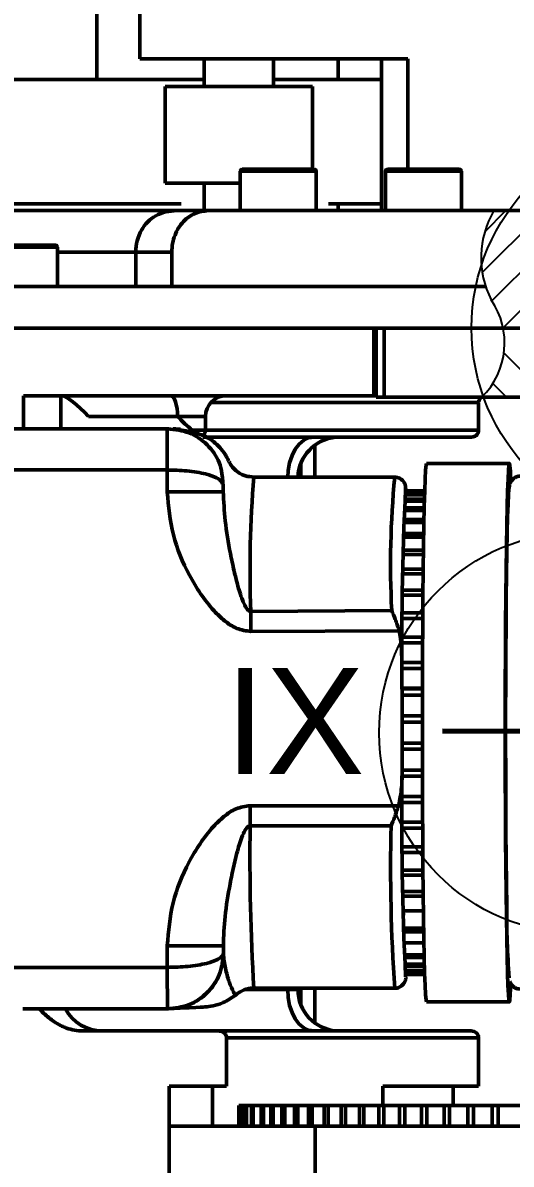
# Model space of a CAD drawing. Header units: millimetres. Extents: x -253 to 12701, y 1223 to 2077.
# Drawn here: x -42.7 to -8.2, y 1532 to 1612.8 of the extents above; entities that cross this region are included whole.
import ezdxf

# ---------------------------------------------------------------- set-up
doc = ezdxf.new("R2010")
doc.units = ezdxf.units.MM
doc.linetypes.add('ACAD_ISO02W100', pattern=[15, 12, -3])
doc.linetypes.add('CENTER', pattern=[50.8, 31.75, -6.35, 6.35, -6.35])
for name, color, linetype, lineweight in [('0.7mm', 7, 'Continuous', 70), ('NET DAM', 7, 'Continuous', 50), ('Net Duc', 7, 'ACAD_ISO02W100', 70), ('NET MANH', 10, 'Continuous', 25)]:
    doc.layers.add(name, color=color, linetype=linetype, lineweight=lineweight)
doc.styles.get("Standard").update_dxf_attribs({"font": 'arial.ttf'})

msp = doc.modelspace()

# ---------------------------------------------------------------- hatches: boundary and pattern name
at = {"layer": 'NET MANH', "transparency": 33554687}
h = msp.add_hatch(dxfattribs=at)
h.set_pattern_fill('ANSI31', color=256, scale=0.6)
h.set_pattern_definition([(45, (-3778.582, -416.7097), (-1.3470384, 1.3470384), [])])
h.paths.add_polyline_path([(-4.262, 1599.506), (-8.326, 1599.506, 0.075543), (-10.261, 1595.625, 0.098068), (-9.56, 1593.186, -0.101333), (-8.722, 1591.195), (-5.933, 1591.195), (-5.933, 1591.199), (-4.262, 1591.199)])
h.paths.add_polyline_path([(17.215, 1595.625, 0.075543), (15.28, 1599.506), (11.063, 1599.506), (11.063, 1591.195), (12.718, 1591.195), (15.676, 1591.195, -0.101333), (16.514, 1593.186, 0.098068)])
h.paths.add_polyline_path([(-8.326, 1599.506), (-9.371, 1599.506, 0.156101), (-10.261, 1595.625, -0.075543)])
h = msp.add_hatch(dxfattribs=at)
h.set_pattern_fill('ANSI31', color=256, scale=0.66, angle=90)
h.set_pattern_definition([(135, (-4147.632, -672.724), (-1.4817423, -1.4817423), [])])
h.paths.add_polyline_path([(15.676, 1591.195), (12.718, 1591.195), (12.718, 1586.306), (17.179, 1586.306, -0.252653)])
h.paths.add_polyline_path([(-5.933, 1591.195), (-8.722, 1591.195, -0.252653), (-10.225, 1586.306), (-5.933, 1586.306)])

# ---------------------------------------------------------------- linework, layer by layer
at = {"layer": 'NET DAM', "color": 8}
for p, q in [((-37.474, 1620.039), (-37.474, 1608.795)), ((-25.586, 1602.293), (-27.332, 1602.293)), ((-21.954, 1602.293), (-25.586, 1602.293)), ((-15.305, 1602.293), (-17.051, 1602.293)), ((-11.673, 1602.293), (-15.305, 1602.293)), ((-40.269, 1596.915), (-43.901, 1596.915)), ((-42.671, 1586.404), (-42.671, 1584.061)), ((-10.455, 1585.915), (-29.412, 1585.915)), ((-31.766, 1584.937), (-29.785, 1584.937)), ((-30.719, 1583.959), (-29.785, 1583.959)), ((-29.785, 1583.959), (-10.455, 1583.959)), ((-22.053, 1580.635), (-22.053, 1582.9)), ((-26.37, 1580.634), (-26.368, 1580.635)), ((-8.211, 1581.037), (-8.215, 1580.246)), ((-15.623, 1579.843), (-15.604, 1579.84)), ((-27.004, 1544.359), (-23.973, 1544.359)), ((-23.973, 1544.457), (-23.973, 1544.359)), ((-23.973, 1544.359), (-23.247, 1544.359)), ((-22.053, 1541.997), (-22.053, 1544.457)), ((-8.214, 1544.003), (-8.216, 1544.906)), ((-10.455, 1540.937), (-28.293, 1540.937))]:
    msp.add_line(p, q, dxfattribs=at)
at = {"layer": 'NET DAM', "color": 7}
for p, q in [((-34.436, 1620.039), (-34.436, 1610.262)), ((-34.436, 1610.262), (-15.477, 1610.262)), ((-29.875, 1610.262), (-29.875, 1608.306)), ((-24.986, 1608.306), (-24.986, 1610.262)), ((-20.398, 1610.262), (-20.398, 1608.795)), ((-17.323, 1599.506), (-17.323, 1610.262)), ((-15.477, 1610.262), (-15.477, 1602.439)), ((-64.728, 1608.795), (-31.509, 1608.795)), ((-32.648, 1608.306), (-22.213, 1608.306)), ((-31.509, 1608.795), (-29.875, 1608.795)), ((-24.986, 1608.795), (-17.323, 1608.795)), ((-22.213, 1602.439), (-22.213, 1608.306)), ((-27.186, 1602.439), (-25.534, 1602.439)), ((-25.534, 1602.439), (-22.101, 1602.439)), ((-16.904, 1602.439), (-15.253, 1602.439)), ((-15.253, 1602.439), (-11.82, 1602.439)), ((-27.332, 1602.293), (-27.332, 1599.506)), ((-21.954, 1599.506), (-21.954, 1602.293)), ((-17.051, 1602.293), (-17.051, 1599.506)), ((-11.673, 1599.506), (-11.673, 1602.293)), ((-64.728, 1599.995), (-31.509, 1599.995)), ((-21.075, 1599.995), (-17.323, 1599.995)), ((-20.398, 1599.995), (-20.398, 1599.506)), ((-29.6, 1599.506), (-31.852, 1599.506)), ((9.99, 1599.506), (-29.6, 1599.506)), ((-43.849, 1597.062), (-40.416, 1597.062)), ((-40.269, 1594.128), (-40.269, 1596.915)), ((-34.719, 1596.573), (-32.175, 1596.573)), ((-34.719, 1594.128), (-34.719, 1596.573)), ((-32.175, 1594.128), (-32.175, 1596.573)), ((-9.955, 1594.128), (-76.947, 1594.128)), ((-32.175, 1594.128), (-9.955, 1594.128)), ((-17.138, 1591.195), (-115.096, 1591.195)), ((-17.875, 1591.195), (-17.875, 1586.404)), ((-17.715, 1591.195), (-17.715, 1586.306)), ((-17.138, 1591.195), (-17.138, 1586.306)), ((-17.875, 1586.404), (-42.671, 1586.404)), ((-40.03, 1584.061), (-40.03, 1586.404)), ((-17.715, 1586.404), (-17.875, 1586.404)), ((-17.138, 1586.306), (-17.715, 1586.306)), ((-10.455, 1583.959), (-10.455, 1585.915)), ((-40.039, 1584.922), (-40.016, 1584.922)), ((-38.061, 1584.937), (-37.701, 1584.937)), ((-38.061, 1584.922), (-38.061, 1584.937)), ((-31.766, 1584.937), (-37.701, 1584.937)), ((-29.785, 1583.959), (-29.785, 1584.937)), ((-42.716, 1584.061), (-74.002, 1584.061)), ((-42.716, 1584.061), (-32.451, 1584.061)), ((-42.38, 1584.055), (-37.492, 1584.055)), ((-32.381, 1584.06), (-32.451, 1584.061)), ((-32.017, 1584.053), (-32.088, 1584.054)), ((-10.993, 1583.47), (-29.966, 1583.47)), ((-23.031, 1581.644), (-23.031, 1580.635)), ((-8.282, 1581.607), (-14.148, 1581.607)), ((-32.563, 1581.149), (-129.025, 1581.166)), ((-32.497, 1579.588), (-32.505, 1581.126)), ((-16.396, 1580.635), (-26.368, 1580.635)), ((-8.211, 1581.037), (-8.167, 1580.331)), ((-15.659, 1579.069), (-14.293, 1579.069)), ((-15.644, 1579.397), (-14.284, 1579.397)), ((-15.641, 1579.471), (-14.282, 1579.471)), ((-15.632, 1579.636), (-15.633, 1579.602)), ((-15.633, 1579.602), (-14.278, 1579.602)), ((-15.625, 1579.661), (-14.276, 1579.661)), ((-15.694, 1578.288), (-14.312, 1578.288)), ((-15.687, 1578.458), (-14.308, 1578.458)), ((-15.665, 1578.946), (-14.296, 1578.946)), ((-15.729, 1577.433), (-14.33, 1577.433)), ((-15.72, 1577.648), (-14.325, 1577.648)), ((-15.758, 1576.647), (-14.344, 1576.647)), ((-15.768, 1576.39), (-14.348, 1576.39)), ((-15.791, 1575.173), (-14.366, 1575.173)), ((-15.786, 1575.47), (-14.362, 1575.47)), ((-15.812, 1573.798), (-14.383, 1573.798)), ((-15.807, 1574.129), (-14.379, 1574.129)), ((-15.826, 1572.643), (-14.395, 1572.643)), ((-15.83, 1572.281), (-14.398, 1572.281)), ((-26.582, 1571.137), (-16.61, 1571.19)), ((-26.582, 1571.137), (-26.578, 1569.709)), ((-15.842, 1571.03), (-14.408, 1571.03)), ((-15.845, 1570.641), (-14.411, 1570.641)), ((-26.578, 1569.709), (-16.07, 1569.766)), ((-15.855, 1569.311), (-14.42, 1569.311)), ((-15.857, 1568.9), (-14.422, 1568.9)), ((-15.867, 1567.079), (-14.431, 1567.079)), ((-15.865, 1567.506), (-14.429, 1567.506)), ((-15.88, 1565.42), (-15.876, 1565.145)), ((-15.872, 1565.639), (-14.435, 1565.639)), ((-15.87, 1565.722), (-15.871, 1565.702)), ((-15.871, 1565.702), (-14.435, 1565.702)), ((-15.876, 1565.145), (-15.876, 1563.369)), ((-15.873, 1565.201), (-14.436, 1565.201)), ((-15.874, 1563.829), (-15.875, 1563.8)), ((-15.875, 1563.8), (-15.875, 1563.733)), ((-15.875, 1563.733), (-14.438, 1563.733)), ((-15.876, 1563.289), (-14.439, 1563.289)), ((-15.876, 1563.289), (-15.875, 1563.219)), ((-15.876, 1563.279), (-15.876, 1561.822)), ((-15.875, 1561.883), (-15.876, 1561.812)), ((-15.876, 1561.812), (-14.439, 1561.812)), ((-15.876, 1561.732), (-15.876, 1559.956)), ((-15.875, 1561.368), (-14.438, 1561.368)), ((-15.875, 1561.368), (-15.875, 1561.301)), ((-15.873, 1559.901), (-14.436, 1559.901)), ((-15.872, 1559.462), (-14.435, 1559.462)), ((-15.896, 1558.022), (-14.431, 1558.022)), ((-26.63, 1557.377), (-16.122, 1557.377)), ((-26.626, 1555.949), (-26.63, 1557.377)), ((-15.898, 1557.595), (-14.429, 1557.595)), ((-26.626, 1555.949), (-16.654, 1555.949)), ((-15.9, 1556.201), (-14.422, 1556.201)), ((-15.899, 1555.79), (-14.42, 1555.79)), ((-15.89, 1554.459), (-14.411, 1554.459)), ((-15.886, 1554.07), (-14.409, 1554.07)), ((-15.87, 1552.819), (-14.398, 1552.819)), ((-15.863, 1552.456), (-14.395, 1552.456)), ((-15.84, 1551.301), (-14.383, 1551.301)), ((-15.832, 1550.97), (-14.379, 1550.97)), ((-15.792, 1549.994), (-15.791, 1549.925)), ((-15.791, 1549.925), (-14.366, 1549.925)), ((-15.791, 1549.925), (-15.786, 1549.629)), ((-15.769, 1548.772), (-15.768, 1548.708)), ((-15.768, 1548.708), (-14.348, 1548.708)), ((-15.763, 1548.45), (-14.344, 1548.45)), ((-15.763, 1548.45), (-15.762, 1548.435)), ((-32.496, 1547.466), (-32.496, 1545.929)), ((-28.526, 1546.905), (-28.526, 1547.465)), ((-15.729, 1547.664), (-14.33, 1547.664)), ((-28.515, 1546.905), (-28.526, 1546.905)), ((-15.695, 1546.808), (-14.312, 1546.808)), ((-32.496, 1545.929), (-92.85, 1545.929)), ((-15.688, 1546.637), (-14.308, 1546.637)), ((-15.666, 1546.149), (-14.296, 1546.149)), ((-15.661, 1546.026), (-14.293, 1546.026)), ((-15.646, 1545.697), (-14.284, 1545.697)), ((-15.642, 1545.622), (-14.282, 1545.622)), ((-15.633, 1545.491), (-14.278, 1545.491)), ((-15.633, 1545.491), (-15.632, 1545.457)), ((-15.632, 1545.457), (-14.277, 1545.457)), ((-15.625, 1545.431), (-14.276, 1545.431)), ((-15.603, 1545.431), (-14.276, 1545.431)), ((-15.603, 1545.431), (-15.603, 1545.431)), ((-15.575, 1545.431), (-15.589, 1545.316)), ((-26.368, 1544.457), (-16.396, 1544.457)), ((-23.247, 1544.359), (-23.247, 1544.457)), ((-23.031, 1544.457), (-23.031, 1543.252)), ((-8.167, 1544.762), (-8.214, 1544.003)), ((-14.148, 1543.485), (-8.282, 1543.485)), ((-42.717, 1542.994), (-32.451, 1542.994)), ((-32.451, 1542.994), (-32.426, 1542.994)), ((-38.475, 1541.426), (-28.872, 1541.426)), ((-28.872, 1541.426), (-10.993, 1541.426)), ((-28.293, 1540.937), (-28.293, 1537.515)), ((-10.455, 1537.515), (-10.455, 1540.937)), ((-32.36, 1537.515), (-28.293, 1537.515)), ((-32.36, 1522.946), (-32.36, 1537.515)), ((-29.284, 1537.515), (-29.284, 1534.679)), ((-17.234, 1537.515), (-10.455, 1537.515)), ((-17.234, 1536.146), (-17.234, 1537.515)), ((-12.252, 1537.515), (-12.252, 1536.146)), ((-27.432, 1536.146), (-27.432, 1534.679)), ((34.214, 1536.146), (-27.432, 1536.146)), ((-27.355, 1536.146), (-27.355, 1534.679)), ((-27.284, 1536.146), (-27.284, 1534.679)), ((-27.156, 1536.146), (-27.156, 1534.679)), ((-26.979, 1536.146), (-26.979, 1534.679)), ((-26.877, 1536.146), (-26.877, 1534.679)), ((-26.523, 1536.146), (-26.523, 1534.679)), ((-26.411, 1536.146), (-26.411, 1534.679)), ((-25.841, 1536.146), (-25.841, 1534.679)), ((-25.692, 1536.146), (-25.692, 1534.679)), ((-25.169, 1536.146), (-25.169, 1534.679)), ((-25.169, 1536.146), (-25.169, 1534.679)), ((-24.993, 1536.146), (-24.993, 1534.679)), ((-24.385, 1536.146), (-24.385, 1534.679)), ((-24.183, 1536.146), (-24.183, 1534.679)), ((-23.491, 1536.146), (-23.491, 1534.679)), ((-23.263, 1536.146), (-23.263, 1534.679)), ((-22.49, 1536.146), (-22.49, 1534.679)), ((-22.238, 1536.146), (-22.238, 1534.679)), ((-21.388, 1536.146), (-21.388, 1534.679)), ((-21.113, 1536.146), (-21.113, 1534.679)), ((-20.188, 1536.146), (-20.188, 1534.679)), ((-19.89, 1536.146), (-19.89, 1534.679)), ((-18.895, 1536.146), (-18.895, 1534.679)), ((-18.575, 1536.146), (-18.575, 1534.679)), ((-17.514, 1536.146), (-17.514, 1534.679)), ((-17.174, 1536.146), (-17.174, 1534.679)), ((-16.05, 1536.146), (-16.05, 1534.679)), ((-15.692, 1536.146), (-15.692, 1534.679)), ((-14.51, 1536.146), (-14.51, 1534.679)), ((-14.134, 1536.146), (-14.134, 1534.679)), ((-12.899, 1536.146), (-12.899, 1534.679)), ((-12.508, 1536.146), (-12.508, 1534.679)), ((-11.224, 1536.146), (-11.224, 1534.679)), ((-10.818, 1536.146), (-10.818, 1534.679)), ((-9.491, 1536.146), (-9.491, 1534.679)), ((-9.072, 1536.146), (-9.072, 1534.679)), ((-22.031, 1534.679), (-32.36, 1534.679)), ((-22.031, 1528.813), (-22.031, 1534.679)), ((35.292, 1534.679), (-22.031, 1534.679))]:
    msp.add_line(p, q, dxfattribs=at)
at = {"layer": 'NET DAM'}
for p, q in [((-32.648, 1608.306), (-32.648, 1601.462)), ((-29.875, 1608.306), (-24.986, 1608.306)), ((-32.648, 1601.462), (-27.332, 1601.462)), ((-29.875, 1601.462), (-29.875, 1599.506)), ((-40.269, 1596.573), (-34.719, 1596.573)), ((-17.138, 1591.195), (-5.933, 1591.195)), ((-1.054, 1586.306), (-17.138, 1586.306))]:
    msp.add_line(p, q, dxfattribs=at)
at = {"layer": 'NET DAM', "color": 7, "flags": 128}
for points in [[(-31.766, 1584.937), (-31.776, 1585.223), (-31.805, 1585.498), (-31.853, 1585.752), (-31.917, 1585.974), (-31.994, 1586.157), (-32.083, 1586.292), (-32.18, 1586.376), (-32.28, 1586.404)], [(-14.148, 1543.485), (-14.181, 1543.615), (-14.215, 1544.002), (-14.248, 1544.642), (-14.279, 1545.526), (-14.308, 1546.642), (-14.335, 1547.975), (-14.36, 1549.506), (-14.382, 1551.215), (-14.4, 1553.078), (-14.416, 1555.07), (-14.427, 1557.164), (-14.435, 1559.331), (-14.439, 1561.542), (-14.438, 1563.767), (-14.434, 1565.975), (-14.426, 1568.136), (-14.414, 1570.222), (-14.399, 1572.202), (-14.38, 1574.051), (-14.358, 1575.744), (-14.333, 1577.256), (-14.305, 1578.569), (-14.276, 1579.662), (-14.244, 1580.523), (-14.212, 1581.139), (-14.178, 1581.501), (-14.148, 1581.607)], [(-8.214, 1544.003), (-8.248, 1543.615), (-8.282, 1543.485), (-8.315, 1543.615), (-8.349, 1544.002), (-8.382, 1544.642), (-8.413, 1545.526), (-8.442, 1546.642), (-8.469, 1547.975), (-8.494, 1549.506), (-8.516, 1551.215), (-8.534, 1553.078), (-8.55, 1555.07), (-8.561, 1557.164), (-8.569, 1559.331), (-8.573, 1561.542), (-8.572, 1563.767), (-8.568, 1565.975), (-8.56, 1568.136), (-8.548, 1570.222), (-8.533, 1572.202), (-8.514, 1574.051), (-8.492, 1575.744), (-8.467, 1577.256), (-8.439, 1578.569), (-8.41, 1579.662), (-8.378, 1580.523), (-8.346, 1581.139), (-8.312, 1581.501), (-8.278, 1581.606), (-8.244, 1581.45), (-8.211, 1581.037)], [(-15.604, 1579.84), (-15.598, 1579.819), (-15.575, 1579.661)], [(-8.296, 1579.895), (-8.314, 1579.788), (-8.347, 1579.391), (-8.378, 1578.734), (-8.408, 1577.829), (-8.436, 1576.69), (-8.461, 1575.333), (-8.484, 1573.779), (-8.504, 1572.053), (-8.52, 1570.181), (-8.533, 1568.192), (-8.542, 1566.116), (-8.546, 1563.986), (-8.547, 1561.833), (-8.544, 1559.691), (-8.536, 1557.593), (-8.525, 1555.571), (-8.51, 1553.656), (-8.491, 1551.878), (-8.469, 1550.263)], [(-15.875, 1563.733), (-15.875, 1563.678), (-15.875, 1563.622), (-15.875, 1563.567), (-15.876, 1563.511), (-15.876, 1563.456), (-15.876, 1563.4), (-15.876, 1563.345), (-15.876, 1563.289)], [(-15.876, 1561.812), (-15.876, 1561.757), (-15.876, 1561.701), (-15.876, 1561.646), (-15.876, 1561.59), (-15.875, 1561.535), (-15.875, 1561.479), (-15.875, 1561.424), (-15.875, 1561.368)], [(-23.973, 1544.359), (-23.938, 1543.787), (-23.833, 1543.237), (-23.662, 1542.73), (-23.433, 1542.285), (-23.153, 1541.92), (-22.834, 1541.649), (-22.488, 1541.482), (-22.128, 1541.426)]]:
    msp.add_lwpolyline(points, dxfattribs=at)
at = {"layer": 'NET DAM', "color": 8, "flags": 128}
for points in [[(-22.128, 1583.47), (-22.488, 1583.414), (-22.834, 1583.247), (-23.153, 1582.976), (-23.433, 1582.611), (-23.662, 1582.167), (-23.833, 1581.66), (-23.938, 1581.109), (-23.972, 1580.635)], [(-15.589, 1545.316), (-15.598, 1545.272), (-15.624, 1545.252)]]:
    msp.add_lwpolyline(points, dxfattribs=at)
at = {"layer": 'NET DAM', "color": 7}
for centre, radius, start, end in [((-27.186, 1602.293), 0.147, 90, 180), ((-22.101, 1602.293), 0.147, 0, 90), ((-16.904, 1602.293), 0.147, 90, 180), ((-11.82, 1602.293), 0.147, 0, 90), ((-40.416, 1596.915), 0.147, 0, 90), ((-28.319, 1584.937), 1.467, 90, 180), ((-30.274, 1583.959), 0.489, 307.41079, 0), ((-20.314, 1580.537), 2.933, 94.7814, 178.08979), ((214.292, 1568.536), 230.193, 177.18432, 180.84396), ((-15.422, 1579.592), 0.215, 161.26964, 168.12972), ((217.209, 1556.586), 233.109, 179.17165, 182.78686), ((51.969, 1549.802), 60.44, 179.56252, 184.37218), ((201.688, 1553.262), 217.505, 181.19971, 181.26755), ((318.78, 1553.522), 347.358, 180.99917, 181.09159), ((-15.416, 1545.502), 0.221, 191.79012, 198.52533), ((-20.314, 1544.359), 2.933, 180, 265.71132), ((-37.097, 1544.359), 2.933, 207.90422, 270)]:
    msp.add_arc(centre, radius, start, end, dxfattribs=at)
at = {"layer": 'NET DAM', "color": 8}
for centre, radius, start, end in [((53.469, 1574.091), 80.105, 175.31398, 182.11334), ((48.068, 1574.453), 64.76, 174.52264, 182.88842), ((132.602, 1553.769), 159.243, 179.21529, 183.35218), ((107.979, 1552.993), 124.668, 178.64099, 183.92591)]:
    msp.add_arc(centre, radius, start, end, dxfattribs=at)
at = {"layer": 'NET DAM', "color": 7}
for centre, major_axis, ratio, start_param, end_param in [((-32.105, 1596.573), (0, 2.933), 0.891222, 1.013059, 1.570796), ((-38.575, 1584.937), (1.443, -1.443), 0.180989, 1.391746, 2.962542), ((-31.252, 1584.937), (1.443, -1.443), 0.180989, 4.533339, 5.263066), ((-32.032, 1580.142), (2.756, 2.785), 0.99618, 0.659525, 0.778154)]:
    msp.add_ellipse(centre, major_axis=major_axis, ratio=ratio, start_param=start_param, end_param=end_param, dxfattribs=at)
for points, knots in [([(-52.966, 1599.506), (-51.785, 1599.506), (-49.424, 1599.506), (-45.861, 1599.506), (-42.547, 1599.506), (-39.244, 1599.506), (-35.768, 1599.506), (-33.233, 1599.506), (-31.852, 1599.506)], [0, 0, 0, 0, 0.164418, 0.328594, 0.500763, 0.634533, 0.800933, 1, 1, 1, 1]), ([(-31.852, 1599.506), (-32.1, 1599.49), (-32.597, 1599.459), (-33.317, 1599.172), (-33.927, 1598.724), (-34.19, 1598.326), (-34.323, 1598.125)], [0, 0, 0, 0, 0.249401, 0.499222, 0.747934, 1, 1, 1, 1]), ([(-29.6, 1599.506), (-29.911, 1599.469), (-30.532, 1599.396), (-31.243, 1598.886), (-31.698, 1598.308), (-31.964, 1597.783), (-32.141, 1597.2), (-32.164, 1596.779), (-32.175, 1596.573)], [0, 0, 0, 0, 0.250988, 0.501275, 0.63128, 0.751195, 0.877607, 1, 1, 1, 1]), ([(-10.225, 1586.306), (-10.248, 1586.294), (-10.316, 1586.257), (-10.394, 1586.153), (-10.448, 1586.028), (-10.453, 1585.948), (-10.455, 1585.915)], [0, 0, 0, 0, 0.175637, 0.514666, 0.802275, 1, 1, 1, 1]), ([(-37.701, 1584.937), (-37.768, 1584.936), (-37.888, 1584.935), (-38.008, 1584.926), (-38.061, 1584.922)], [0, 0, 0, 0, 0.559878, 1, 1, 1, 1]), ([(-28.138, 1581.762), (-28.189, 1581.867), (-28.294, 1582.079), (-28.55, 1582.478), (-28.913, 1582.904), (-29.342, 1583.263), (-29.852, 1583.561), (-30.432, 1583.761), (-31.109, 1583.899), (-31.422, 1583.95), (-31.592, 1583.978)], [0, 0, 0, 0, 0.030033, 0.061152, 0.13191, 0.220549, 0.330729, 0.513238, 0.736347, 1, 1, 1, 1]), ([(-30.507, 1583.76), (-30.522, 1583.776), (-30.558, 1583.816), (-30.629, 1583.884), (-30.689, 1583.934), (-30.719, 1583.959)], [0, 0, 0, 0, 0.255628, 0.623548, 1, 1, 1, 1]), ([(-10.455, 1583.959), (-10.46, 1583.912), (-10.468, 1583.818), (-10.535, 1583.692), (-10.636, 1583.584), (-10.781, 1583.5), (-10.907, 1583.472), (-10.982, 1583.471), (-10.993, 1583.47)], [0, 0, 0, 0, 0.16276, 0.325013, 0.499168, 0.707003, 0.956456, 1, 1, 1, 1]), ([(-26.366, 1580.647), (-26.57, 1580.66), (-26.961, 1580.685), (-27.457, 1580.943), (-27.814, 1581.252), (-28.03, 1581.547), (-28.098, 1581.694), (-28.122, 1581.746)], [0, 0, 0, 0, 0.266036, 0.508533, 0.716909, 0.899763, 1, 1, 1, 1]), ([(-28.593, 1580.171), (-28.62, 1580.25), (-28.671, 1580.396), (-29.048, 1580.634), (-29.629, 1580.842), (-30.385, 1580.991), (-31.3, 1581.114), (-32.063, 1581.135), (-32.563, 1581.149)], [0, 0, 0, 0, 0.157286, 0.294008, 0.505056, 0.63502, 0.760871, 1, 1, 1, 1]), ([(-15.623, 1579.843), (-15.655, 1580.113), (-15.666, 1580.152), (-15.728, 1580.28), (-15.879, 1580.457), (-16.109, 1580.605), (-16.298, 1580.623), (-16.393, 1580.632)], [0, 0, 0, 0, 0.1133635, 0.3386735, 0.5422608, 0.7720744, 1, 1, 1, 1]), ([(-7.495, 1580.694), (-7.514, 1580.697), (-7.632, 1580.715), (-7.831, 1580.642), (-8.033, 1580.509), (-8.156, 1580.361), (-8.223, 1580.236), (-8.253, 1580.156), (-8.26, 1580.127), (-8.296, 1579.895)], [0, 0, 0, 0, 0.041225, 0.255039, 0.428385, 0.583359, 0.73249, 0.912104, 1, 1, 1, 1]), ([(-26.578, 1569.709), (-26.918, 1569.758), (-27.6, 1569.856), (-28.456, 1570.459), (-29.321, 1571.279), (-30.159, 1572.369), (-31.209, 1574.125), (-32.217, 1576.518), (-32.404, 1578.565), (-32.497, 1579.588)], [0, 0, 0, 0, 0.0828957, 0.1662068, 0.2495692, 0.3748119, 0.5000547, 0.750178, 1, 1, 1, 1]), ([(-28.527, 1579.611), (-28.496, 1578.925), (-28.432, 1577.473), (-28.107, 1575.601), (-27.772, 1573.999), (-27.473, 1572.806), (-27.178, 1571.883), (-26.9, 1571.342), (-26.728, 1571.182), (-26.642, 1571.142), (-26.601, 1571.138), (-26.582, 1571.137)], [0, 0, 0, 0, 0.241973, 0.512365, 0.653758, 0.794027, 0.920065, 0.970747, 0.987266, 0.993932, 1, 1, 1, 1]), ([(-16.07, 1569.766), (-16.164, 1570.041), (-16.332, 1570.533), (-16.525, 1570.989), (-16.61, 1571.19)], [0, 0, 0, 0, 0.559518, 1, 1, 1, 1]), ([(-15.892, 1566.007), (-15.893, 1566.442), (-15.895, 1567.31), (-15.901, 1568.651), (-16.07, 1569.766)], [0, 0, 0, 0, 0.500918, 1, 1, 1, 1]), ([(-15.876, 1559.956), (-15.874, 1559.522), (-15.871, 1558.654), (-16.038, 1557.802), (-16.122, 1557.377)], [0, 0, 0, 0, 0.500918, 1, 1, 1, 1]), ([(-26.63, 1557.377), (-26.97, 1557.326), (-27.652, 1557.224), (-28.504, 1556.617), (-29.364, 1555.793), (-30.196, 1554.698), (-31.238, 1552.936), (-32.232, 1550.538), (-32.408, 1548.49), (-32.496, 1547.466)], [0, 0, 0, 0, 0.0828957, 0.1662068, 0.2495692, 0.3748119, 0.5000547, 0.750178, 1, 1, 1, 1]), ([(-16.122, 1557.377), (-16.214, 1557.101), (-16.38, 1556.608), (-16.57, 1556.151), (-16.654, 1555.949)], [0, 0, 0, 0, 0.559518, 1, 1, 1, 1]), ([(-28.526, 1547.465), (-28.499, 1548.151), (-28.442, 1549.603), (-28.127, 1551.477), (-27.801, 1553.081), (-27.508, 1554.276), (-27.218, 1555.2), (-26.944, 1555.743), (-26.772, 1555.904), (-26.686, 1555.944), (-26.645, 1555.948), (-26.626, 1555.949)], [0, 0, 0, 0, 0.241973, 0.512365, 0.653758, 0.794027, 0.920065, 0.970747, 0.987266, 0.993932, 1, 1, 1, 1]), ([(-28.526, 1546.905), (-28.553, 1546.827), (-28.603, 1546.68), (-28.981, 1546.443), (-29.562, 1546.235), (-30.318, 1546.086), (-31.233, 1545.964), (-31.996, 1545.943), (-32.496, 1545.929)], [0, 0, 0, 0, 0.157286, 0.294008, 0.505056, 0.63502, 0.760871, 1, 1, 1, 1]), ([(-32.451, 1542.994), (-31.952, 1543.048), (-31.19, 1543.131), (-30.28, 1543.621), (-29.531, 1544.225), (-28.959, 1545.032), (-28.593, 1545.995), (-28.549, 1546.588), (-28.526, 1546.905)], [0, 0, 0, 0, 0.239129, 0.36498, 0.494944, 0.705992, 0.842714, 1, 1, 1, 1]), ([(-16.4, 1544.461), (-16.393, 1544.459), (-16.287, 1544.44), (-16.092, 1544.507), (-15.88, 1544.636), (-15.75, 1544.785), (-15.677, 1544.913), (-15.634, 1545.027), (-15.612, 1545.115), (-15.605, 1545.163), (-15.601, 1545.188)], [0, 0, 0, 0, 0.009134, 0.157479, 0.276276, 0.381533, 0.481555, 0.597825, 0.790344, 1, 1, 1, 1]), ([(-27.663, 1543.948), (-27.632, 1543.981), (-27.472, 1544.152), (-27.054, 1544.346), (-26.628, 1544.485), (-26.396, 1544.449), (-26.371, 1544.445)], [0, 0, 0, 0, 0.10004, 0.507993, 0.947723, 1, 1, 1, 1]), ([(-8.245, 1544.926), (-8.242, 1544.912), (-8.23, 1544.872), (-8.168, 1544.743), (-8.017, 1544.567), (-7.79, 1544.421), (-7.605, 1544.403), (-7.516, 1544.394)], [0, 0, 0, 0, 0.119825, 0.346793, 0.551334, 0.7821, 1, 1, 1, 1]), ([(-32.426, 1542.994), (-29.857, 1543.129), (-29.755, 1543.125), (-29.259, 1543.2), (-28.503, 1543.386), (-27.952, 1543.769), (-27.659, 1543.973)], [0, 0, 0, 0, 0.132431, 0.396106, 0.678833, 1, 1, 1, 1]), ([(-38.475, 1541.426), (-38.668, 1541.437), (-39.056, 1541.458), (-39.493, 1541.584), (-39.848, 1541.724), (-40.128, 1541.858), (-40.453, 1542.051), (-40.713, 1542.234), (-40.948, 1542.421), (-41.214, 1542.649), (-41.413, 1542.857), (-41.538, 1542.987)], [0, 0, 0, 0, 0.165794, 0.334522, 0.386786, 0.491947, 0.598399, 0.706066, 0.760174, 0.850178, 1, 1, 1, 1]), ([(-28.293, 1540.937), (-28.297, 1540.984), (-28.307, 1541.077), (-28.377, 1541.202), (-28.484, 1541.31), (-28.639, 1541.394), (-28.776, 1541.424), (-28.858, 1541.426), (-28.872, 1541.426)], [0, 0, 0, 0, 0.159922, 0.3193132, 0.4909366, 0.6977979, 0.9486427, 1, 1, 1, 1]), ([(-10.993, 1541.426), (-10.919, 1541.418), (-10.785, 1541.404), (-10.619, 1541.302), (-10.514, 1541.174), (-10.462, 1541.048), (-10.457, 1540.969), (-10.455, 1540.937)], [0, 0, 0, 0, 0.2875391, 0.5296981, 0.7244221, 0.8895914, 1, 1, 1, 1])]:
    msp.add_open_spline(points, degree=3, knots=knots, dxfattribs=at)
for points in [[(-32.505, 1581.126), (-32.507, 1581.51), (-32.509, 1582.279), (-32.504, 1583.249), (-32.493, 1583.928), (-32.482, 1584.016), (-32.476, 1584.06)], [(-28.527, 1579.611), (-28.581, 1580.683), (-28.704, 1581.707), (-29.615, 1582.995), (-30.913, 1583.893), (-31.938, 1584.005), (-32.451, 1584.061)], [(-28.527, 1579.611), (-28.593, 1579.61), (-28.727, 1579.609), (-29.651, 1579.604), (-30.957, 1579.597), (-31.984, 1579.591), (-32.497, 1579.588)], [(-28.526, 1547.465), (-28.592, 1547.465), (-28.725, 1547.466), (-29.649, 1547.466), (-30.956, 1547.466), (-31.983, 1547.466), (-32.496, 1547.466)], [(-28.515, 1546.905), (-28.574, 1546.393), (-28.692, 1545.368), (-29.596, 1544.075), (-30.889, 1543.17), (-31.914, 1543.053), (-32.426, 1542.994)], [(-32.496, 1545.929), (-32.495, 1545.544), (-32.494, 1544.775), (-32.484, 1543.806), (-32.469, 1543.127), (-32.457, 1543.039), (-32.451, 1542.994)]]:
    msp.add_open_spline(points, degree=3, dxfattribs=at)
at = {"layer": 'NET DAM', "color": 8}
msp.add_open_spline([(-27.663, 1543.979), (-27.663, 1543.975), (-27.656, 1543.917), (-27.8, 1544.153), (-28.052, 1544.711), (-28.257, 1545.355), (-28.381, 1545.848), (-28.478, 1546.363), (-28.503, 1546.728), (-28.515, 1546.905)], degree=3, knots=[0, 0, 0, 0, 0.019639, 0.281178, 0.558848, 0.678067, 0.79126, 0.898548, 1, 1, 1, 1], dxfattribs=at)
at = {"layer": 'Net Duc', "linetype": 'CENTER'}
msp.add_line((-13.011, 1562.67), (32.526, 1562.546), dxfattribs=at)
at = {"layer": 'NET MANH'}
for centre, radius in [((3.477, 1591.198), 14.434), ((-3.275, 1562.544), 14.222)]:
    msp.add_circle(centre, radius, dxfattribs=at)
for centre, radius, start, end in [((-3.752, 1596.175), 6.532, 149.33942, 207.23262), ((-14.002, 1590.143), 5.384, 314.55258, 34.4144)]:
    msp.add_arc(centre, radius, start, end, dxfattribs=at)

# ---------------------------------------------------------------- texts
at = {"layer": '0.7mm', "insert": (-35.932, 1567.12), "char_height": 7.5, "attachment_point": 1}
msp.add_mtext_dynamic_manual_height_columns('\\pxi-3,l4,t4;IX', width=79.0274, gutter_width=17.5, heights=[0], dxfattribs=at)

doc.saveas('drawing.dxf')
